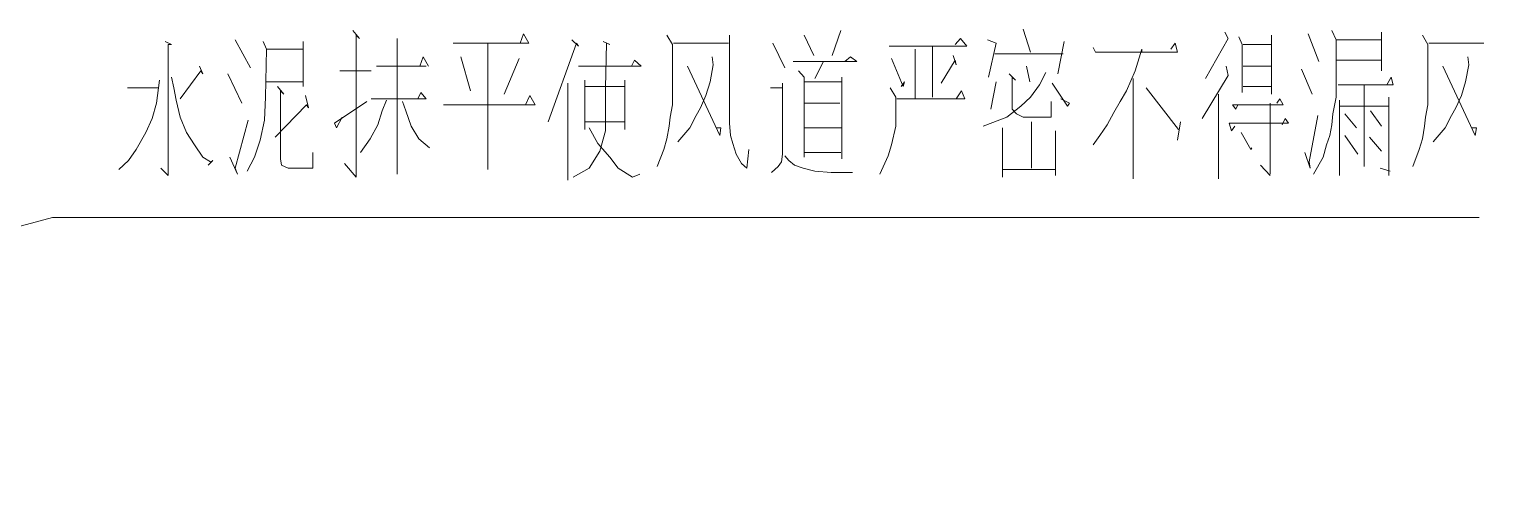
# Model space of a CAD drawing. Header units: millimetres. Extents: x 0 to 414, y 0 to 292.
# Drawn here: x 324.95 to 348.18, y 132.54 to 139.73 of the extents above; entities that cross this region are included whole.
import ezdxf

# ---------------------------------------------------------------- set-up
doc = ezdxf.new("R2010")
doc.units = ezdxf.units.MM

msp = doc.modelspace()

# ---------------------------------------------------------------- linework, layer by layer
at = {"color": 0, "lineweight": 0}
for points in [[(330.125917, 139.707056), (330.228222, 139.583583), (330.175306, 139.632972), (330.175306, 137.368139), (329.988333, 137.586861)], [(332.277861, 137.488083), (332.277861, 139.5095), (331.727528, 139.5095), (332.934028, 139.5095), (332.849361, 139.657667), (332.796444, 139.5095)], [(335.138889, 139.632972), (335.227083, 139.484806), (335.227083, 138.52525), (335.191806, 138.327694), (335.174167, 138.179528), (335.138889, 137.981972), (335.0895, 137.809111), (334.983667, 137.537472)], [(336.140778, 139.632972), (336.140778, 138.228917), (336.154889, 138.031361), (336.190167, 137.907889), (336.243083, 137.735028), (336.32775, 137.586861), (336.415944, 137.512778), (336.447694, 137.809111)], [(337.329639, 139.632972), (337.484861, 139.311944)], [(337.91525, 139.707056), (337.777667, 139.311944)], [(340.825667, 139.73175), (340.945611, 139.361333)], [(344.050056, 139.682361), (344.099444, 139.583583), (343.739611, 138.941528)], [(344.790889, 139.632972), (344.790889, 138.694583)], [(345.3765, 139.657667), (345.549361, 139.213167)], [(345.753972, 139.707056), (345.824528, 139.558889), (346.547722, 139.558889), (346.547722, 139.682361), (346.547722, 139.065), (346.547722, 139.237861), (345.824528, 139.237861), (345.824528, 139.558889), (345.824528, 138.645194), (345.771611, 138.377083), (345.753972, 138.204222), (345.722222, 138.031361), (345.669306, 137.883194), (345.616389, 137.685639), (345.461167, 137.417528)], [(347.203889, 139.632972), (347.288556, 139.484806), (347.288556, 138.52525), (347.253278, 138.327694), (347.235639, 138.179528), (347.203889, 137.981972), (347.150972, 137.809111), (347.048667, 137.537472)], [(327.127306, 139.534194), (327.229611, 139.484806), (327.176694, 139.484806), (327.176694, 137.392833), (327.05675, 137.512778)], [(328.245611, 139.558889), (328.489028, 139.114389)], [(328.693639, 139.534194), (328.746556, 139.410722), (328.728917, 138.645194), (328.711278, 138.278306), (328.64425, 137.957278), (328.556056, 137.685639), (328.436111, 137.463389)], [(328.746556, 139.410722), (329.332167, 139.410722), (329.332167, 139.534194), (329.332167, 138.818056), (329.332167, 138.892139), (328.746556, 138.892139)], [(330.503389, 139.139083), (331.297139, 139.139083), (330.831472, 139.139083), (330.831472, 139.583583), (330.831472, 137.417528), (330.831472, 138.6205), (330.418722, 138.6205), (331.297139, 138.6205), (331.208944, 138.719278), (331.159556, 138.6205)], [(333.621944, 139.558889), (333.727778, 139.460111), (333.6925, 139.5095), (333.244472, 138.253611)], [(334.122889, 139.534194), (334.225194, 139.484806), (334.175806, 139.5095), (334.158167, 138.793361), (334.158167, 138.426472), (334.158167, 138.105444), (334.069972, 137.784417), (333.897111, 137.512778), (333.639583, 137.368139)], [(335.244722, 139.5095), (336.123139, 139.5095)], [(336.828694, 139.5095), (337.019194, 139.114389)], [(338.687833, 139.460111), (339.929611, 139.460111), (339.827306, 139.583583), (339.739111, 139.484806)], [(339.104111, 139.410722), (339.104111, 138.6205), (338.811306, 138.6205), (339.894333, 138.6205), (339.844944, 138.743972), (339.75675, 138.6205)], [(339.379278, 139.460111), (339.379278, 138.645194)], [(340.257694, 139.558889), (340.395278, 139.5095), (340.275333, 138.966222)], [(341.481833, 139.534194), (341.379528, 139.015611)], [(341.9475, 139.435417), (341.982778, 139.361333), (343.291583, 139.361333), (343.256306, 139.5095), (343.18575, 139.410722)], [(342.723611, 139.361333), (342.723611, 139.410722), (342.617778, 139.065), (342.480194, 138.743972), (342.377889, 138.574639), (342.275583, 138.401778), (342.16975, 138.204222), (342.049806, 138.031361), (341.9475, 137.883194)], [(344.272306, 139.608278), (344.325222, 139.484806), (344.325222, 138.719278)], [(344.342861, 139.484806), (344.790889, 139.484806)], [(347.306194, 139.5095), (348.184611, 139.5095)], [(331.194833, 139.139083), (331.244222, 139.28725), (331.332417, 139.139083)], [(331.847472, 139.28725), (332.002694, 138.743972)], [(332.778806, 139.262556), (332.538917, 138.694583)], [(333.727778, 139.139083), (334.726139, 139.139083), (334.623833, 139.237861), (334.570917, 139.139083)], [(335.862083, 139.28725), (335.879722, 139.163778), (335.830333, 138.892139), (335.759778, 138.669889), (335.675111, 138.475861), (335.604556, 138.352389), (335.50225, 138.154833), (335.31175, 137.932583)], [(337.156778, 139.213167), (338.172778, 139.213167), (338.070472, 139.28725), (337.982278, 139.213167)], [(337.640083, 139.213167), (337.498972, 138.941528)], [(338.723111, 139.262556), (338.913611, 138.818056), (338.93125, 138.892139), (338.878333, 138.818056)], [(339.707361, 139.311944), (339.75675, 139.163778), (339.739111, 139.237861), (339.516861, 138.867444)], [(340.377639, 139.336639), (341.464194, 139.336639)], [(347.927083, 139.28725), (347.944722, 139.163778), (347.891806, 138.892139), (347.824778, 138.669889), (347.736583, 138.475861), (347.669556, 138.352389), (347.563722, 138.154833), (347.37675, 137.932583)], [(327.229611, 138.966222), (327.264889, 138.793361), (327.300167, 138.595806), (327.367194, 138.327694), (327.4695, 138.08075), (327.592972, 137.883194), (327.730556, 137.685639), (327.8505, 137.611556), (327.885778, 137.63625), (327.815222, 137.562167)], [(327.677639, 139.139083), (327.730556, 139.015611), (327.695278, 139.065), (327.367194, 138.6205)], [(328.125667, 139.015611), (328.351444, 138.549944)], [(329.917778, 139.065), (330.418722, 139.065)], [(335.466972, 139.139083), (335.985556, 138.031361), (335.999667, 138.154833), (335.932639, 138.154833)], [(337.241444, 139.065), (337.329639, 138.966222), (337.329639, 137.685639)], [(337.932889, 138.966222), (337.932889, 137.660944)], [(341.189028, 139.040306), (341.086722, 138.84275), (340.945611, 138.645194), (340.790389, 138.500556), (340.568139, 138.327694), (340.187139, 138.179528)], [(340.603417, 139.015611), (340.705722, 138.916833), (340.652806, 138.966222), (340.652806, 138.451167), (340.723361, 138.377083), (340.825667, 138.327694), (341.273694, 138.327694), (341.273694, 138.574639)], [(340.878583, 139.139083), (340.9315, 138.892139)], [(342.5825, 138.941528), (342.5825, 137.343444)], [(344.067694, 139.139083), (344.099444, 138.990917), (343.686694, 138.303)], [(344.342861, 139.139083), (344.790889, 139.139083)], [(345.274194, 139.089694), (345.443528, 138.694583)], [(345.859806, 138.84275), (346.738222, 138.84275), (346.702944, 138.966222), (346.632389, 138.84275)], [(347.528444, 139.139083), (348.047028, 138.031361), (348.064667, 138.154833), (347.994111, 138.154833)], [(326.524056, 138.793361), (327.021472, 138.793361), (327.039111, 138.916833), (326.989722, 138.549944), (326.919167, 138.303), (326.816861, 138.08075), (326.661639, 137.809111), (326.541694, 137.63625), (326.386472, 137.488083)], [(328.919417, 138.818056), (329.021722, 138.694583), (328.968806, 138.743972), (328.968806, 137.660944), (328.986444, 137.562167), (329.092278, 137.512778), (329.487389, 137.512778), (329.487389, 137.759722)], [(333.554917, 138.867444), (333.554917, 137.31875)], [(333.830083, 138.916833), (333.830083, 138.130139), (333.830083, 138.253611), (334.468611, 138.253611), (334.468611, 138.130139), (334.468611, 138.916833), (334.468611, 138.818056), (333.830083, 138.818056)], [(336.793417, 138.793361), (336.983917, 138.793361)], [(336.983917, 138.867444), (336.983917, 137.735028), (336.966278, 137.611556), (336.913361, 137.537472), (336.811056, 137.442222)], [(337.34375, 138.892139), (337.932889, 138.892139)], [(338.705472, 138.793361), (338.793667, 138.645194), (338.793667, 138.179528), (338.723111, 137.883194), (338.673722, 137.710333), (338.536139, 137.417528)], [(340.395278, 138.892139), (340.310611, 138.451167)], [(341.291333, 138.867444), (341.53475, 138.500556), (341.5665, 138.549944), (341.428917, 138.6205)], [(342.790639, 138.793361), (343.309222, 138.130139)], [(343.944222, 138.694583), (343.944222, 137.343444)], [(344.342861, 138.818056), (344.790889, 138.818056)], [(346.272556, 138.84275), (346.272556, 137.537472)], [(329.367444, 138.669889), (329.416833, 138.475861), (329.385083, 138.52525), (328.884139, 138.006667)], [(329.953056, 138.327694), (329.864861, 138.154833), (329.833111, 138.228917), (330.348167, 138.574639)], [(330.658611, 138.595806), (330.591583, 138.426472), (330.521028, 138.204222), (330.401083, 137.981972), (330.245861, 137.759722)], [(330.916139, 138.574639), (330.969056, 138.426472), (331.053722, 138.179528), (331.177194, 137.981972), (331.350056, 137.833806)], [(331.572306, 138.52525), (333.036333, 138.52525), (332.951667, 138.669889), (332.881111, 138.52525)], [(337.34375, 138.549944), (337.897611, 138.549944)], [(344.254667, 138.52525), (344.222917, 138.451167), (344.17, 138.52525), (344.981389, 138.52525), (344.928472, 138.6205), (344.875556, 138.549944)], [(344.77325, 138.549944), (344.77325, 137.417528)], [(345.877444, 138.595806), (345.877444, 137.392833), (345.877444, 138.500556), (346.667667, 138.500556), (346.667667, 138.645194), (346.667667, 137.392833), (346.667667, 138.52525)], [(328.160944, 137.685639), (328.280889, 137.417528), (328.245611, 137.512778), (328.45375, 138.278306)], [(340.96325, 138.253611), (340.96325, 137.512778)], [(343.340972, 138.253611), (343.291583, 137.957278)], [(344.205278, 138.179528), (344.152361, 138.105444), (344.117083, 138.228917), (345.066056, 138.228917), (345.013139, 138.303), (344.96375, 138.204222)], [(345.323583, 137.759722), (345.411778, 137.512778), (345.394139, 137.611556), (345.531722, 138.352389)], [(345.962111, 138.377083), (346.152611, 138.154833)], [(346.374861, 138.426472), (346.547722, 138.179528)], [(333.897111, 138.154833), (334.038222, 137.907889), (334.225194, 137.685639), (334.362778, 137.512778), (334.588556, 137.368139), (334.7085, 137.417528)], [(337.329639, 138.154833), (337.932889, 138.154833)], [(340.497583, 138.154833), (340.497583, 137.368139), (340.497583, 137.488083), (341.34425, 137.488083), (341.34425, 137.392833), (341.34425, 138.105444), (341.34425, 137.537472)], [(344.307583, 138.08075), (344.462806, 137.809111), (344.480444, 137.833806)], [(345.962111, 138.031361), (346.17025, 137.735028)], [(346.357222, 138.006667), (346.547722, 137.784417)], [(337.329639, 137.759722), (337.91525, 137.759722)], [(337.019194, 137.710333), (337.086222, 137.63625), (337.174417, 137.562167), (337.312, 137.512778), (337.498972, 137.463389), (337.760028, 137.442222), (338.102222, 137.442222)], [(344.77325, 137.392833), (344.618028, 137.562167)], [(346.530083, 137.512778), (346.685306, 137.463389)], [(325.328139, 136.726083), (309.749472, 132.535083)], [(325.328139, 136.726083), (348.107, 136.726083)]]:
    msp.add_lwpolyline(points, dxfattribs=at)

doc.saveas('drawing.dxf')
